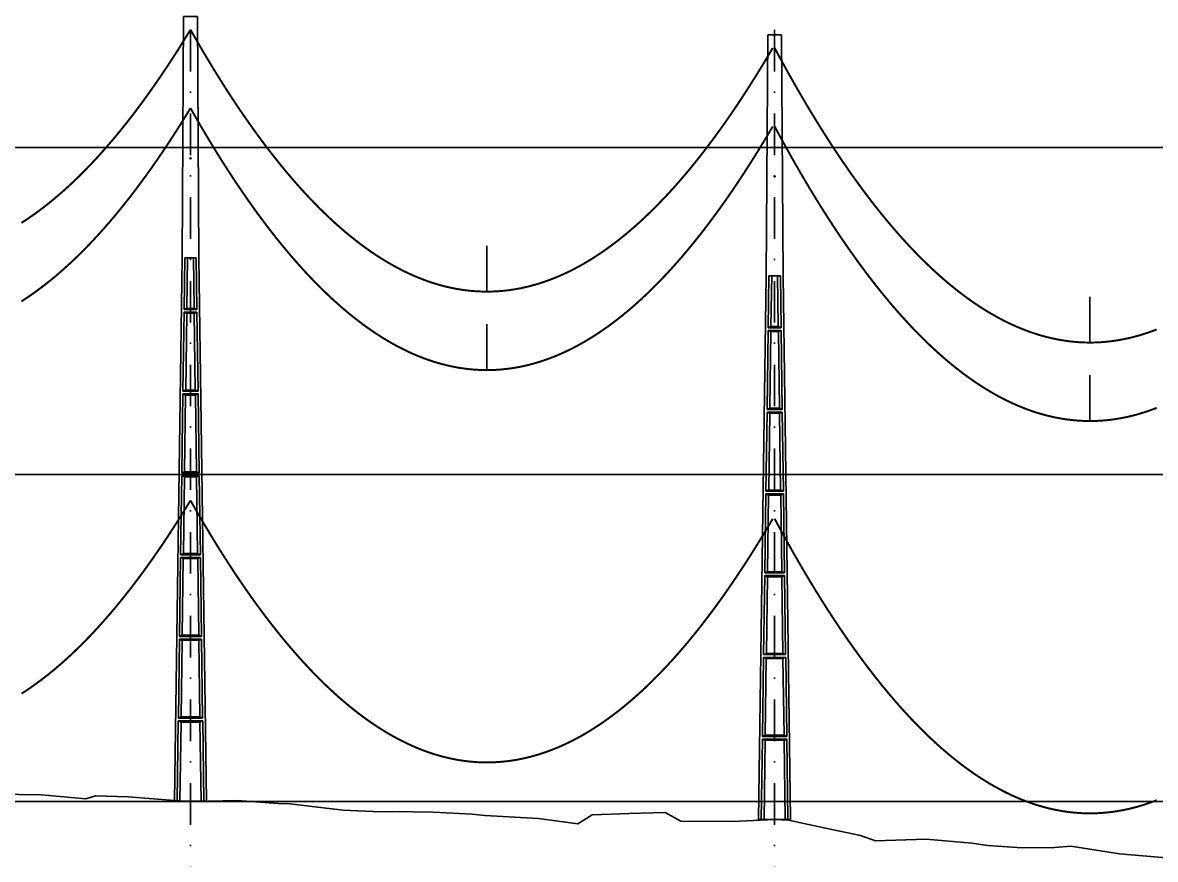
# Model space of a CAD drawing. Header units: metres. Extents: x -121 to 9872, y 3505 to 10721.
# Drawn here: x 2777.1 to 2950.3, y 9541.2 to 9669.1 of the extents above; entities that cross this region are included whole.
import ezdxf

# ---------------------------------------------------------------- set-up
doc = ezdxf.new("R2010")
doc.units = ezdxf.units.M
doc.header["$PDMODE"] = 2
doc.linetypes.add('DASHDOT', pattern=[25.4, 12.7, -6.35, 0, -6.35])
for name, color, linetype in [('CON-EOL- CA MAGNOLIA', 210, 'Continuous'), ('CON-EOL- PROJEÇÃO', 22, 'Continuous'), ('cotas', 7, 'Continuous'), ('Grade', 9, 'Continuous'), ('Ind.Rot', 8, 'DASHDOT'), ('Modelo_CotaTerreno_Perfil', 7, 'Continuous'), ('POSTE DT', 7, 'Continuous')]:
    doc.layers.add(name, color=color, linetype=linetype)
doc.styles.get("Standard").update_dxf_attribs({"font": 'arial.ttf'})
doc.dimstyles.new('ISO-25', dxfattribs={"dimtxt": 2.5, "dimasz": 2.5, "dimexe": 1.25, "dimexo": 0.625, "dimtad": 1, "dimzin": 1, "dimtxsty": 'Standard', "dimcen": 2.5, "dimaunit": 1, "dimadec": 3, "dimazin": 3, "dimtfac": 1, "dimtmove": 0, "dimatfit": 3, "dimfxlon": 1, "dimarcsym": 0})

# ---------------------------------------------------------------- blocks, each defined once
blk = doc.blocks.new('*U1')
at = {"layer": 'POSTE DT', "extrusion": (0, 1, 0)}
for p, q in [((-3.31, 378.23), (-4.05, 262)), ((-3.31, 378.23), (3.31, 378.23)), ((3.31, 378.23), (4.06, 262)), ((-4.05, 262), (-7.72, 0)), ((-4.05, 262), (-4.05, 262)), ((-2.73, 262), (-3.08, 237.05)), ((-2.73, 262), (2.75, 262)), ((-1.42, 262), (-1.77, 237.57)), ((1.43, 262), (1.77, 237.57)), ((2.75, 262), (3.1, 237.05)), ((4.06, 262), (7.72, 0)), ((-3.1, 235.74), (-3.63, 197.65)), ((3.11, 235.73), (-3.1, 235.74)), ((3.1, 237.05), (-3.08, 237.05)), ((-1.8, 235.21), (-2.32, 198.19)), ((1.8, 235.21), (2.32, 198.19)), ((3.11, 235.73), (3.65, 197.65)), ((-3.65, 196.34), (-4.19, 158.25)), ((-2.35, 195.8), (-2.87, 158.8)), ((2.35, 195.8), (2.87, 158.8)), ((3.66, 196.34), (4.2, 158.25)), ((-4.21, 156.94), (-4.74, 118.85)), ((-2.9, 156.39), (-3.42, 119.41)), ((2.91, 156.39), (3.42, 119.41)), ((4.21, 156.94), (4.75, 118.85)), ((-4.76, 117.54), (-5.29, 79.45)), ((4.77, 117.54), (-4.76, 117.54)), ((4.75, 118.85), (-4.74, 118.85)), ((-3.46, 116.98), (-3.97, 80.02)), ((3.46, 116.98), (3.98, 80.02)), ((4.77, 117.54), (5.3, 79.45)), ((-5.31, 78.14), (-5.85, 40.06)), ((5.32, 78.14), (-5.31, 78.14)), ((5.3, 79.45), (-5.29, 79.45)), ((-4.01, 77.57), (-4.53, 40.63)), ((4.01, 77.57), (4.53, 40.63)), ((5.32, 78.14), (5.85, 40.06)), ((-5.86, 38.74), (-6.41, 0)), ((5.87, 38.74), (-5.86, 38.74)), ((5.85, 40.06), (-5.85, 40.06)), ((5.87, 38.74), (6.41, 0)), ((-4.56, 38.17), (-5.1, 0)), ((4.56, 38.17), (5.1, 0)), ((-6.41, 0), (-7.72, 0)), ((-5.1, 0), (-6.41, 0)), ((5.1, 0), (-5.1, 0)), ((6.41, 0), (5.1, 0)), ((7.72, 0), (6.41, 0))]:
    blk.add_line(p, q, dxfattribs=at)
at = {"layer": 'POSTE DT', "ltscale": 3}
for points in [[(-3.63, 197.65), (3.65, 197.65)], [(-3.65, 196.34), (3.66, 196.34)], [(-4.21, 156.94), (4.21, 156.94)], [(4.2, 158.25), (-4.19, 158.25)]]:
    blk.add_lwpolyline(points, dxfattribs=at)
at = {"layer": 'POSTE DT'}
for points, knots in [([(0.25, 309.94), (0.25, 309.93), (0.25, 309.93), (0.25, 309.92), (0.25, 309.91), (0.25, 309.9), (0.25, 309.89), (0.24, 309.85), (0.22, 309.82), (0.19, 309.77), (0.16, 309.74), (0.11, 309.71), (0.08, 309.7), (0.01, 309.68), (-0.02, 309.68), (-0.08, 309.7), (-0.11, 309.71), (-0.16, 309.74), (-0.18, 309.76), (-0.21, 309.8), (-0.22, 309.82), (-0.24, 309.85), (-0.24, 309.87), (-0.25, 309.89), (-0.25, 309.9), (-0.25, 309.92), (-0.25, 309.92), (-0.25, 309.93), (-0.25, 309.94), (-0.25, 309.95), (-0.25, 309.95), (-0.25, 309.96), (-0.25, 309.97), (-0.24, 310), (-0.23, 310.02), (-0.21, 310.07), (-0.2, 310.09), (-0.15, 310.14), (-0.13, 310.15), (-0.07, 310.18), (-0.03, 310.19), (0.03, 310.19), (0.06, 310.18), (0.12, 310.16), (0.14, 310.14), (0.18, 310.11), (0.2, 310.09), (0.21, 310.06), (0.22, 310.05), (0.23, 310.04), (0.24, 310.01), (0.24, 309.99), (0.25, 309.97), (0.25, 309.96), (0.25, 309.95), (0.25, 309.94), (0.25, 309.94), (0.25, 309.94), (0.25, 309.94)], [-54.728303, -54.728303, -54.728303, -54.728303, -54.309038, -54.309038, -53.647169, -53.647169, -52.532885, -52.532885, -48.86224, -48.86224, -45.282765, -45.282765, -41.52867, -41.52867, -37.867486, -37.867486, -34.454589, -34.454589, -31.301423, -31.301423, -28.48103, -28.48103, -26.961755, -26.961755, -25.7544, -25.7544, -25.136228, -25.136228, -24.64409, -24.64409, -24.094201, -24.094201, -23.191199, -23.191199, -20.494482, -20.494482, -17.342863, -17.342863, -13.645538, -13.645538, -9.835989, -9.835989, -6.296781, -6.296781, -3.005029, -3.005029, 0, 0, 0, 1.527594, 1.527594, 3.697216, 3.697216, 4.489727, 4.489727, 5.01438, 5.01438, 5.095313, 5.095313, 5.095313, 5.095313]), ([(-3.1, 235.74), (-2.88, 235.65), (-2.67, 235.56), (-2.23, 235.39), (-2.02, 235.3), (-1.8, 235.21)], [0.055576, 0.055576, 0.055576, 0.055576, 56.767409, 56.767409, 113.50757, 113.50757, 113.50757, 113.50757]), ([(-1.77, 237.57), (-1.99, 237.49), (-2.21, 237.4), (-2.64, 237.22), (-2.86, 237.14), (-3.08, 237.05)], [0, 0, 0, 0, 56.660495, 56.660495, 113.412826, 113.412826, 113.412826, 113.412826]), ([(-1.8, 235.21), (-1.2, 235.21), (-0.6, 235.21), (0.6, 235.21), (1.2, 235.21), (1.8, 235.21)], [0, 0, 0, 0, 68.567797, 68.567797, 137.136247, 137.136247, 137.136247, 137.136247]), ([(1.77, 237.57), (1.18, 237.57), (0.59, 237.57), (-0.59, 237.57), (-1.18, 237.57), (-1.77, 237.57)], [0, 0, 0, 0, 67.306894, 67.306894, 134.614447, 134.614447, 134.614447, 134.614447]), ([(3.1, 237.05), (2.87, 237.14), (2.65, 237.23), (2.21, 237.4), (1.99, 237.49), (1.77, 237.57)], [0, 0, 0, 0, 56.738948, 56.738948, 113.38731, 113.38731, 113.38731, 113.38731]), ([(1.8, 235.21), (2.02, 235.3), (2.24, 235.38), (2.68, 235.56), (2.89, 235.65), (3.11, 235.73)], [0, 0, 0, 0, 56.845349, 56.845349, 113.599799, 113.599799, 113.599799, 113.599799]), ([(-2.32, 198.19), (-2.54, 198.1), (-2.76, 198.01), (-3.2, 197.83), (-3.41, 197.74), (-3.63, 197.65)], [0, 0, 0, 0, 63.412073, 63.412073, 126.777421, 126.777421, 126.777421, 126.777421]), ([(2.32, 198.19), (1.55, 198.19), (0.77, 198.19), (-0.77, 198.19), (-1.55, 198.19), (-2.32, 198.19)], [0, 0, 0, 0, 88.31008, 88.31008, 176.620652, 176.620652, 176.620652, 176.620652]), ([(3.65, 197.65), (3.43, 197.74), (3.2, 197.83), (2.76, 198.01), (2.54, 198.1), (2.32, 198.19)], [0, 0, 0, 0, 63.488119, 63.488119, 126.880939, 126.880939, 126.880939, 126.880939]), ([(-3.65, 196.34), (-3.43, 196.25), (-3.22, 196.16), (-2.78, 195.98), (-2.57, 195.89), (-2.35, 195.8)], [0.054307, 0.054307, 0.054307, 0.054307, 63.527131, 63.527131, 127.063246, 127.063246, 127.063246, 127.063246]), ([(-2.35, 195.8), (-1.57, 195.8), (-0.78, 195.8), (0.79, 195.8), (1.57, 195.8), (2.35, 195.8)], [0, 0, 0, 0, 89.585713, 89.585713, 179.17191, 179.17191, 179.17191, 179.17191]), ([(2.35, 195.8), (2.57, 195.89), (2.79, 195.98), (3.23, 196.16), (3.45, 196.25), (3.66, 196.34)], [0, 0, 0, 0, 63.60246, 63.60246, 127.109696, 127.109696, 127.109696, 127.109696]), ([(-2.87, 158.8), (-3.09, 158.71), (-3.31, 158.62), (-3.75, 158.43), (-3.97, 158.34), (-4.19, 158.25)], [0, 0, 0, 0, 70.301707, 70.301707, 140.590947, 140.590947, 140.590947, 140.590947]), ([(2.87, 158.8), (1.92, 158.8), (0.96, 158.8), (-0.96, 158.8), (-1.91, 158.8), (-2.87, 158.8)], [0, 0, 0, 0, 109.314454, 109.314454, 218.629264, 218.629264, 218.629264, 218.629264]), ([(4.2, 158.25), (3.98, 158.34), (3.76, 158.44), (3.31, 158.62), (3.09, 158.71), (2.87, 158.8)], [0, 0, 0, 0, 70.379198, 70.379198, 140.659718, 140.659718, 140.659718, 140.659718]), ([(-4.21, 156.94), (-3.99, 156.85), (-3.77, 156.75), (-3.34, 156.57), (-3.12, 156.48), (-2.9, 156.39)], [0.053423, 0.053423, 0.053423, 0.053423, 70.429742, 70.429742, 140.90167, 140.90167, 140.90167, 140.90167]), ([(-2.9, 156.39), (-1.94, 156.39), (-0.97, 156.39), (0.97, 156.39), (1.94, 156.39), (2.91, 156.39)], [0, 0, 0, 0, 110.60219, 110.60219, 221.20473, 221.20473, 221.20473, 221.20473]), ([(2.91, 156.39), (3.12, 156.48), (3.34, 156.57), (3.78, 156.75), (4, 156.85), (4.21, 156.94)], [0, 0, 0, 0, 70.506649, 70.506649, 140.914701, 140.914701, 140.914701, 140.914701]), ([(-4.76, 117.54), (-4.54, 117.45), (-4.32, 117.35), (-3.89, 117.17), (-3.67, 117.07), (-3.46, 116.98)], [0.052784, 0.052784, 0.052784, 0.052784, 77.438432, 77.438432, 154.950301, 154.950301, 154.950301, 154.950301]), ([(-3.42, 119.41), (-3.64, 119.32), (-3.86, 119.23), (-4.3, 119.04), (-4.52, 118.95), (-4.74, 118.85)], [0, 0, 0, 0, 77.299547, 77.299547, 154.618634, 154.618634, 154.618634, 154.618634]), ([(-3.46, 116.98), (-2.3, 116.98), (-1.15, 116.98), (1.15, 116.98), (2.31, 116.98), (3.46, 116.98)], [0, 0, 0, 0, 131.617604, 131.617604, 263.235447, 263.235447, 263.235447, 263.235447]), ([(3.42, 119.41), (2.28, 119.41), (1.14, 119.41), (-1.14, 119.41), (-2.28, 119.41), (-3.42, 119.41)], [0, 0, 0, 0, 130.319901, 130.319901, 260.640046, 260.640046, 260.640046, 260.640046]), ([(4.75, 118.85), (4.53, 118.95), (4.31, 119.04), (3.87, 119.23), (3.64, 119.32), (3.42, 119.41)], [0, 0, 0, 0, 77.381597, 77.381597, 154.66183, 154.66183, 154.66183, 154.66183]), ([(3.46, 116.98), (3.68, 117.07), (3.89, 117.17), (4.33, 117.35), (4.55, 117.45), (4.77, 117.54)], [0, 0, 0, 0, 77.520013, 77.520013, 154.938747, 154.938747, 154.938747, 154.938747]), ([(-5.31, 78.14), (-5.09, 78.05), (-4.88, 77.95), (-4.44, 77.76), (-4.23, 77.67), (-4.01, 77.57)], [0.052308, 0.052308, 0.052308, 0.052308, 84.527725, 84.527725, 169.158824, 169.158824, 169.158824, 169.158824]), ([(-3.97, 80.02), (-4.19, 79.93), (-4.41, 79.83), (-4.85, 79.64), (-5.07, 79.55), (-5.29, 79.45)], [0, 0, 0, 0, 84.379671, 84.379671, 168.809376, 168.809376, 168.809376, 168.809376]), ([(-4.01, 77.57), (-2.67, 77.57), (-1.34, 77.57), (1.34, 77.57), (2.67, 77.57), (4.01, 77.57)], [0, 0, 0, 0, 152.632212, 152.632212, 305.264569, 305.264569, 305.264569, 305.264569]), ([(3.98, 80.02), (2.65, 80.02), (1.33, 80.02), (-1.32, 80.02), (-2.65, 80.02), (-3.97, 80.02)], [0, 0, 0, 0, 151.326157, 151.326157, 302.652465, 302.652465, 302.652465, 302.652465]), ([(5.3, 79.45), (5.08, 79.55), (4.86, 79.64), (4.42, 79.83), (4.2, 79.93), (3.98, 80.02)], [0, 0, 0, 0, 84.46863, 84.46863, 168.833721, 168.833721, 168.833721, 168.833721]), ([(4.01, 77.57), (4.23, 77.67), (4.45, 77.76), (4.88, 77.95), (5.1, 78.05), (5.32, 78.14)], [0, 0, 0, 0, 84.616316, 84.616316, 169.129178, 169.129178, 169.129178, 169.129178]), ([(-5.86, 38.74), (-5.65, 38.65), (-5.43, 38.55), (-5, 38.36), (-4.78, 38.26), (-4.56, 38.17)], [0.026524, 0.026524, 0.026524, 0.026524, 91.679563, 91.679563, 183.466041, 183.466041, 183.466041, 183.466041]), ([(-4.53, 40.63), (-4.75, 40.53), (-4.97, 40.44), (-5.41, 40.25), (-5.63, 40.15), (-5.85, 40.06)], [0, 0, 0, 0, 91.523648, 91.523648, 183.126775, 183.126775, 183.126775, 183.126775]), ([(4.53, 40.63), (3.02, 40.63), (1.51, 40.63), (-1.51, 40.63), (-3.02, 40.63), (-4.53, 40.63)], [0, 0, 0, 0, 172.33304, 172.33304, 344.666151, 344.666151, 344.666151, 344.666151]), ([(5.85, 40.06), (5.63, 40.15), (5.41, 40.25), (4.97, 40.44), (4.75, 40.53), (4.53, 40.63)], [0, 0, 0, 0, 91.621326, 91.621326, 183.137324, 183.137324, 183.137324, 183.137324]), ([(4.56, 38.17), (4.78, 38.26), (5, 38.36), (5.43, 38.55), (5.65, 38.65), (5.87, 38.74)], [0, 0, 0, 0, 91.776928, 91.776928, 183.448614, 183.448614, 183.448614, 183.448614]), ([(-4.56, 38.17), (-3.04, 38.17), (-1.52, 38.17), (1.52, 38.17), (3.04, 38.17), (4.56, 38.17)], [0, 0, 0, 0, 173.646192, 173.646192, 347.292451, 347.292451, 347.292451, 347.292451])]:
    blk.add_open_spline(points, degree=3, knots=knots, dxfattribs=at)
blk = doc.blocks.new('*D79')
at = {"layer": 'cotas', "color": 0, "lineweight": -2, "transparency": 16777216}
for p, q in [((2802.77, 9712.42), (2802.77, 9716.17)), ((2892.06, 9712.42), (2892.06, 9716.17)), ((2805.27, 9714.92), (2889.56, 9714.92))]:
    blk.add_line(p, q, dxfattribs=at)
at = {"layer": 'cotas', "color": 0, "transparency": 16777216}
for points in [[(2805.27, 9715.33), (2805.27, 9714.5), (2802.77, 9714.92)], [(2889.56, 9715.33), (2889.56, 9714.5), (2892.06, 9714.92)]]:
    blk.add_solid(points, dxfattribs=at)
at = {"layer": 'Defpoints', "color": 0, "transparency": 16777216}
for p in [(2892.06, 9714.92), (2802.77, 9670.04), (2892.06, 9667.26)]:
    blk.add_point(p, dxfattribs=at)
at = {"layer": 'cotas', "color": 0, "transparency": 16777216, "insert": (2847.42, 9716.82), "char_height": 2.5, "attachment_point": 5}
blk.add_mtext('89.00', dxfattribs=at)
blk = doc.blocks.new('*D80')
at = {"layer": 'cotas', "color": 0, "lineweight": -2, "transparency": 16777216}
for p, q in [((2892.06, 9712.42), (2892.06, 9716.17)), ((2983.06, 9712.42), (2983.06, 9716.17)), ((2894.56, 9714.92), (2980.56, 9714.92))]:
    blk.add_line(p, q, dxfattribs=at)
at = {"layer": 'cotas', "color": 0, "transparency": 16777216}
for points in [[(2894.56, 9715.33), (2894.56, 9714.5), (2892.06, 9714.92)], [(2980.56, 9715.33), (2980.56, 9714.5), (2983.06, 9714.92)]]:
    blk.add_solid(points, dxfattribs=at)
at = {"layer": 'Defpoints', "color": 0, "transparency": 16777216}
for p in [(2983.06, 9714.92), (2892.06, 9667.26), (2983.06, 9657.68)]:
    blk.add_point(p, dxfattribs=at)
at = {"layer": 'cotas', "color": 0, "transparency": 16777216, "insert": (2937.56, 9717.04), "char_height": 2.5, "attachment_point": 5}
blk.add_mtext('91,00', dxfattribs=at)

msp = doc.modelspace()

# ---------------------------------------------------------------- linework, layer by layer
at = {"layer": 'CON-EOL- CA MAGNOLIA'}
for p, q in [((2848.074, 9627.981), (2848.074, 9634.981)), ((2940.266, 9620.19), (2940.266, 9627.19)), ((2848.074, 9615.981), (2848.074, 9622.981)), ((2848.074, 9615.981), (2848.074, 9622.981)), ((2940.266, 9608.19), (2940.266, 9615.19)), ((2940.266, 9608.19), (2940.266, 9615.19))]:
    msp.add_line(p, q, dxfattribs=at)
at = {"layer": 'CON-EOL- CA MAGNOLIA', "const_width": 0.3}
for points in [[(2776.939, 9638.495), (2777.377, 9638.778), (2777.815, 9639.069), (2778.253, 9639.367), (2778.69, 9639.673), (2779.128, 9639.986), (2779.566, 9640.307), (2780.004, 9640.635), (2780.442, 9640.97), (2780.879, 9641.313), (2781.317, 9641.664), (2781.755, 9642.022), (2782.193, 9642.388), (2782.631, 9642.761), (2783.069, 9643.141), (2783.506, 9643.529), (2783.944, 9643.925), (2784.382, 9644.328), (2784.82, 9644.738), (2785.258, 9645.156), (2785.695, 9645.582), (2786.133, 9646.015), (2786.571, 9646.455), (2787.009, 9646.903), (2787.447, 9647.359), (2787.884, 9647.822), (2788.322, 9648.292), (2788.76, 9648.77), (2789.198, 9649.256), (2789.636, 9649.749), (2790.073, 9650.25), (2790.511, 9650.758), (2790.949, 9651.273), (2791.387, 9651.796), (2791.825, 9652.327), (2792.263, 9652.865), (2792.7, 9653.411), (2793.138, 9653.964), (2793.576, 9654.524), (2794.014, 9655.093), (2794.452, 9655.668), (2794.889, 9656.252), (2795.327, 9656.843), (2795.765, 9657.441), (2796.203, 9658.047), (2796.641, 9658.66), (2797.078, 9659.281), (2797.516, 9659.91), (2797.954, 9660.546), (2798.392, 9661.189), (2798.83, 9661.84), (2799.268, 9662.499), (2799.705, 9663.165), (2800.143, 9663.839), (2800.581, 9664.52), (2801.019, 9665.209), (2801.457, 9665.905), (2801.894, 9666.609), (2802.332, 9667.321), (2802.77, 9668.04)], [(2802.77, 9668.04), (2803.213, 9667.259), (2803.656, 9666.485), (2804.098, 9665.72), (2804.541, 9664.962), (2804.984, 9664.211), (2805.427, 9663.469), (2805.87, 9662.734), (2806.312, 9662.007), (2806.755, 9661.288), (2807.198, 9660.576), (2807.641, 9659.873), (2808.083, 9659.176), (2808.526, 9658.488), (2808.969, 9657.808), (2809.412, 9657.135), (2809.855, 9656.469), (2810.297, 9655.812), (2810.74, 9655.162), (2811.183, 9654.52), (2811.626, 9653.886), (2812.069, 9653.259), (2812.511, 9652.64), (2812.954, 9652.029), (2813.397, 9651.426), (2813.84, 9650.83), (2814.282, 9650.242), (2814.725, 9649.661), (2815.168, 9649.089), (2815.611, 9648.524), (2816.054, 9647.966), (2816.496, 9647.417), (2816.939, 9646.875), (2817.382, 9646.341), (2817.825, 9645.814), (2818.268, 9645.295), (2818.71, 9644.784), (2819.153, 9644.281), (2819.596, 9643.785), (2820.039, 9643.297), (2820.481, 9642.816), (2820.924, 9642.344), (2821.367, 9641.878), (2821.81, 9641.421), (2822.253, 9640.971), (2822.695, 9640.529), (2823.138, 9640.095), (2823.581, 9639.668), (2824.024, 9639.249), (2824.467, 9638.838), (2824.909, 9638.434), (2825.352, 9638.038), (2825.795, 9637.649), (2826.238, 9637.269), (2826.68, 9636.896), (2827.123, 9636.53), (2827.566, 9636.172), (2828.009, 9635.822), (2828.452, 9635.48), (2828.894, 9635.145), (2829.337, 9634.818), (2829.78, 9634.498), (2830.223, 9634.187), (2830.666, 9633.882), (2831.108, 9633.586), (2831.551, 9633.297), (2831.994, 9633.016), (2832.437, 9632.742), (2832.879, 9632.476), (2833.322, 9632.218), (2833.765, 9631.968), (2834.208, 9631.725), (2834.651, 9631.489), (2835.093, 9631.261), (2835.536, 9631.041), (2835.979, 9630.829), (2836.422, 9630.624), (2836.865, 9630.427), (2837.307, 9630.238), (2837.75, 9630.056), (2838.193, 9629.881), (2838.636, 9629.715), (2839.078, 9629.556), (2839.521, 9629.405), (2839.964, 9629.261), (2840.407, 9629.125), (2840.85, 9628.997), (2841.292, 9628.876), (2841.735, 9628.763), (2842.178, 9628.657), (2842.621, 9628.559), (2843.064, 9628.469), (2843.506, 9628.387), (2843.949, 9628.312), (2844.392, 9628.245), (2844.835, 9628.185), (2845.277, 9628.133), (2845.72, 9628.088), (2846.163, 9628.052), (2846.606, 9628.022), (2847.049, 9628.001), (2847.491, 9627.987), (2847.934, 9627.981), (2848.377, 9627.982), (2848.82, 9627.991), (2849.263, 9628.008), (2849.705, 9628.032), (2850.148, 9628.064), (2850.591, 9628.104), (2851.034, 9628.151), (2851.476, 9628.206), (2851.919, 9628.268), (2852.362, 9628.338), (2852.805, 9628.416), (2853.248, 9628.502), (2853.69, 9628.595), (2854.133, 9628.695), (2854.576, 9628.804), (2855.019, 9628.92), (2855.462, 9629.043), (2855.904, 9629.174), (2856.347, 9629.313), (2856.79, 9629.46), (2857.233, 9629.614), (2857.675, 9629.775), (2858.118, 9629.945), (2858.561, 9630.122), (2859.004, 9630.307), (2859.447, 9630.499), (2859.889, 9630.699), (2860.332, 9630.906), (2860.775, 9631.122), (2861.218, 9631.344), (2861.661, 9631.575), (2862.103, 9631.813), (2862.546, 9632.059), (2862.989, 9632.312), (2863.432, 9632.574), (2863.874, 9632.842), (2864.317, 9633.119), (2864.76, 9633.403), (2865.203, 9633.694), (2865.646, 9633.994), (2866.088, 9634.301), (2866.531, 9634.615), (2866.974, 9634.938), (2867.417, 9635.268), (2867.86, 9635.605), (2868.302, 9635.95), (2868.745, 9636.303), (2869.188, 9636.664), (2869.631, 9637.032), (2870.073, 9637.408), (2870.516, 9637.792), (2870.959, 9638.183), (2871.402, 9638.582), (2871.845, 9638.988), (2872.287, 9639.403), (2872.73, 9639.824), (2873.173, 9640.254), (2873.616, 9640.691), (2874.059, 9641.136), (2874.501, 9641.589), (2874.944, 9642.049), (2875.387, 9642.517), (2875.83, 9642.992), (2876.272, 9643.476), (2876.715, 9643.967), (2877.158, 9644.465), (2877.601, 9644.971), (2878.044, 9645.486), (2878.486, 9646.007), (2878.929, 9646.537), (2879.372, 9647.074), (2879.815, 9647.618), (2880.258, 9648.171), (2880.7, 9648.731), (2881.143, 9649.299), (2881.586, 9649.874), (2882.029, 9650.458), (2882.471, 9651.049), (2882.914, 9651.647), (2883.357, 9652.253), (2883.8, 9652.868), (2884.243, 9653.489), (2884.685, 9654.119), (2885.128, 9654.756), (2885.571, 9655.401), (2886.014, 9656.053), (2886.457, 9656.714), (2886.899, 9657.382), (2887.342, 9658.057), (2887.785, 9658.741), (2888.228, 9659.432), (2888.67, 9660.131), (2889.113, 9660.838), (2889.556, 9661.552), (2889.999, 9662.274), (2890.442, 9663.004), (2890.884, 9663.742), (2891.327, 9664.487), (2891.77, 9665.24)], [(2892.06, 9665.25), (2892.513, 9664.405), (2892.965, 9663.568), (2893.418, 9662.74), (2893.871, 9661.919), (2894.324, 9661.107), (2894.776, 9660.302), (2895.229, 9659.505), (2895.682, 9658.717), (2896.135, 9657.937), (2896.587, 9657.164), (2897.04, 9656.4), (2897.493, 9655.644), (2897.946, 9654.896), (2898.398, 9654.155), (2898.851, 9653.423), (2899.304, 9652.699), (2899.757, 9651.983), (2900.209, 9651.275), (2900.662, 9650.575), (2901.115, 9649.883), (2901.567, 9649.199), (2902.02, 9648.523), (2902.473, 9647.855), (2902.926, 9647.195), (2903.378, 9646.543), (2903.831, 9645.899), (2904.284, 9645.263), (2904.737, 9644.635), (2905.189, 9644.015), (2905.642, 9643.403), (2906.095, 9642.799), (2906.548, 9642.203), (2907, 9641.615), (2907.453, 9641.035), (2907.906, 9640.463), (2908.359, 9639.899), (2908.811, 9639.343), (2909.264, 9638.795), (2909.717, 9638.255), (2910.169, 9637.723), (2910.622, 9637.199), (2911.075, 9636.683), (2911.528, 9636.174), (2911.98, 9635.674), (2912.433, 9635.182), (2912.886, 9634.698), (2913.339, 9634.221), (2913.791, 9633.753), (2914.244, 9633.293), (2914.697, 9632.841), (2915.15, 9632.396), (2915.602, 9631.96), (2916.055, 9631.531), (2916.508, 9631.111), (2916.96, 9630.698), (2917.413, 9630.294), (2917.866, 9629.897), (2918.319, 9629.508), (2918.771, 9629.128), (2919.224, 9628.755), (2919.677, 9628.39), (2920.13, 9628.033), (2920.582, 9627.684), (2921.035, 9627.343), (2921.488, 9627.01), (2921.941, 9626.685), (2922.393, 9626.368), (2922.846, 9626.059), (2923.299, 9625.758), (2923.752, 9625.464), (2924.204, 9625.179), (2924.657, 9624.902), (2925.11, 9624.632), (2925.562, 9624.371), (2926.015, 9624.117), (2926.468, 9623.872), (2926.921, 9623.634), (2927.373, 9623.404), (2927.826, 9623.182), (2928.279, 9622.968), (2928.732, 9622.762), (2929.184, 9622.564), (2929.637, 9622.374), (2930.09, 9622.192), (2930.543, 9622.018), (2930.995, 9621.852), (2931.448, 9621.693), (2931.901, 9621.543), (2932.354, 9621.4), (2932.806, 9621.266), (2933.259, 9621.139), (2933.712, 9621.02), (2934.164, 9620.91), (2934.617, 9620.807), (2935.07, 9620.712), (2935.523, 9620.625), (2935.975, 9620.546), (2936.428, 9620.475), (2936.881, 9620.411), (2937.334, 9620.356), (2937.786, 9620.309), (2938.239, 9620.269), (2938.692, 9620.238), (2939.145, 9620.214), (2939.597, 9620.199), (2940.05, 9620.191), (2940.503, 9620.191), (2940.956, 9620.199), (2941.408, 9620.215), (2941.861, 9620.239), (2942.314, 9620.271), (2942.766, 9620.311), (2943.219, 9620.359), (2943.672, 9620.414), (2944.125, 9620.478), (2944.577, 9620.549), (2945.03, 9620.629), (2945.483, 9620.716), (2945.936, 9620.812), (2946.388, 9620.915), (2946.841, 9621.026), (2947.294, 9621.145), (2947.747, 9621.272), (2948.199, 9621.407), (2948.652, 9621.55), (2949.105, 9621.701), (2949.558, 9621.86), (2950.01, 9622.026), (2950.463, 9622.201)], [(2776.939, 9626.495), (2777.377, 9626.778), (2777.815, 9627.069), (2778.253, 9627.367), (2778.69, 9627.673), (2779.128, 9627.986), (2779.566, 9628.307), (2780.004, 9628.635), (2780.442, 9628.97), (2780.879, 9629.313), (2781.317, 9629.664), (2781.755, 9630.022), (2782.193, 9630.388), (2782.631, 9630.761), (2783.069, 9631.141), (2783.506, 9631.529), (2783.944, 9631.925), (2784.382, 9632.328), (2784.82, 9632.738), (2785.258, 9633.156), (2785.695, 9633.582), (2786.133, 9634.015), (2786.571, 9634.455), (2787.009, 9634.903), (2787.447, 9635.359), (2787.884, 9635.822), (2788.322, 9636.292), (2788.76, 9636.77), (2789.198, 9637.256), (2789.636, 9637.749), (2790.073, 9638.25), (2790.511, 9638.758), (2790.949, 9639.273), (2791.387, 9639.796), (2791.825, 9640.327), (2792.263, 9640.865), (2792.7, 9641.411), (2793.138, 9641.964), (2793.576, 9642.525), (2794.014, 9643.093), (2794.452, 9643.668), (2794.889, 9644.252), (2795.327, 9644.843), (2795.765, 9645.441), (2796.203, 9646.047), (2796.641, 9646.66), (2797.078, 9647.281), (2797.516, 9647.91), (2797.954, 9648.546), (2798.392, 9649.189), (2798.83, 9649.84), (2799.268, 9650.499), (2799.705, 9651.165), (2800.143, 9651.839), (2800.581, 9652.52), (2801.019, 9653.209), (2801.457, 9653.905), (2801.894, 9654.609), (2802.332, 9655.321), (2802.77, 9656.04)], [(2776.939, 9626.495), (2777.377, 9626.778), (2777.815, 9627.069), (2778.253, 9627.367), (2778.69, 9627.673), (2779.128, 9627.986), (2779.566, 9628.307), (2780.004, 9628.635), (2780.442, 9628.97), (2780.879, 9629.313), (2781.317, 9629.664), (2781.755, 9630.022), (2782.193, 9630.388), (2782.631, 9630.761), (2783.069, 9631.141), (2783.506, 9631.529), (2783.944, 9631.925), (2784.382, 9632.328), (2784.82, 9632.738), (2785.258, 9633.156), (2785.695, 9633.582), (2786.133, 9634.015), (2786.571, 9634.455), (2787.009, 9634.903), (2787.447, 9635.359), (2787.884, 9635.822), (2788.322, 9636.292), (2788.76, 9636.77), (2789.198, 9637.256), (2789.636, 9637.749), (2790.073, 9638.249), (2790.511, 9638.758), (2790.949, 9639.273), (2791.387, 9639.796), (2791.825, 9640.327), (2792.263, 9640.865), (2792.7, 9641.411), (2793.138, 9641.964), (2793.576, 9642.524), (2794.014, 9643.093), (2794.452, 9643.668), (2794.889, 9644.252), (2795.327, 9644.843), (2795.765, 9645.441), (2796.203, 9646.047), (2796.641, 9646.66), (2797.078, 9647.281), (2797.516, 9647.91), (2797.954, 9648.546), (2798.392, 9649.189), (2798.83, 9649.84), (2799.268, 9650.499), (2799.705, 9651.165), (2800.143, 9651.839), (2800.581, 9652.52), (2801.019, 9653.209), (2801.457, 9653.905), (2801.894, 9654.609), (2802.332, 9655.321), (2802.77, 9656.04)], [(2802.77, 9656.04), (2803.213, 9655.259), (2803.656, 9654.485), (2804.098, 9653.72), (2804.541, 9652.962), (2804.984, 9652.211), (2805.427, 9651.469), (2805.87, 9650.734), (2806.312, 9650.007), (2806.755, 9649.288), (2807.198, 9648.576), (2807.641, 9647.873), (2808.083, 9647.177), (2808.526, 9646.488), (2808.969, 9645.808), (2809.412, 9645.135), (2809.855, 9644.469), (2810.297, 9643.812), (2810.74, 9643.162), (2811.183, 9642.52), (2811.626, 9641.886), (2812.069, 9641.259), (2812.511, 9640.64), (2812.954, 9640.029), (2813.397, 9639.426), (2813.84, 9638.83), (2814.282, 9638.242), (2814.725, 9637.661), (2815.168, 9637.089), (2815.611, 9636.524), (2816.054, 9635.966), (2816.496, 9635.417), (2816.939, 9634.875), (2817.382, 9634.341), (2817.825, 9633.814), (2818.268, 9633.295), (2818.71, 9632.784), (2819.153, 9632.281), (2819.596, 9631.785), (2820.039, 9631.297), (2820.481, 9630.816), (2820.924, 9630.343), (2821.367, 9629.878), (2821.81, 9629.421), (2822.253, 9628.971), (2822.695, 9628.529), (2823.138, 9628.095), (2823.581, 9627.668), (2824.024, 9627.249), (2824.467, 9626.838), (2824.909, 9626.434), (2825.352, 9626.038), (2825.795, 9625.649), (2826.238, 9625.269), (2826.68, 9624.896), (2827.123, 9624.53), (2827.566, 9624.172), (2828.009, 9623.822), (2828.452, 9623.48), (2828.894, 9623.145), (2829.337, 9622.818), (2829.78, 9622.498), (2830.223, 9622.187), (2830.666, 9621.882), (2831.108, 9621.586), (2831.551, 9621.297), (2831.994, 9621.016), (2832.437, 9620.742), (2832.879, 9620.476), (2833.322, 9620.218), (2833.765, 9619.967), (2834.208, 9619.724), (2834.651, 9619.489), (2835.093, 9619.261), (2835.536, 9619.041), (2835.979, 9618.829), (2836.422, 9618.624), (2836.865, 9618.427), (2837.307, 9618.238), (2837.75, 9618.056), (2838.193, 9617.882), (2838.636, 9617.715), (2839.078, 9617.556), (2839.521, 9617.405), (2839.964, 9617.261), (2840.407, 9617.125), (2840.85, 9616.997), (2841.292, 9616.876), (2841.735, 9616.763), (2842.178, 9616.657), (2842.621, 9616.56), (2843.064, 9616.469), (2843.506, 9616.387), (2843.949, 9616.312), (2844.392, 9616.245), (2844.835, 9616.185), (2845.277, 9616.133), (2845.72, 9616.088), (2846.163, 9616.052), (2846.606, 9616.023), (2847.049, 9616.001), (2847.491, 9615.987), (2847.934, 9615.981), (2848.377, 9615.982), (2848.82, 9615.991), (2849.263, 9616.008), (2849.705, 9616.032), (2850.148, 9616.064), (2850.591, 9616.104), (2851.034, 9616.151), (2851.476, 9616.206), (2851.919, 9616.268), (2852.362, 9616.339), (2852.805, 9616.416), (2853.248, 9616.502), (2853.69, 9616.595), (2854.133, 9616.695), (2854.576, 9616.804), (2855.019, 9616.92), (2855.462, 9617.043), (2855.904, 9617.174), (2856.347, 9617.313), (2856.79, 9617.46), (2857.233, 9617.614), (2857.675, 9617.775), (2858.118, 9617.945), (2858.561, 9618.122), (2859.004, 9618.307), (2859.447, 9618.499), (2859.889, 9618.699), (2860.332, 9618.906), (2860.775, 9619.122), (2861.218, 9619.344), (2861.661, 9619.575), (2862.103, 9619.813), (2862.546, 9620.059), (2862.989, 9620.312), (2863.432, 9620.573), (2863.874, 9620.842), (2864.317, 9621.119), (2864.76, 9621.403), (2865.203, 9621.694), (2865.646, 9621.994), (2866.088, 9622.301), (2866.531, 9622.615), (2866.974, 9622.938), (2867.417, 9623.268), (2867.86, 9623.605), (2868.302, 9623.95), (2868.745, 9624.303), (2869.188, 9624.664), (2869.631, 9625.032), (2870.073, 9625.408), (2870.516, 9625.792), (2870.959, 9626.183), (2871.402, 9626.582), (2871.845, 9626.988), (2872.287, 9627.402), (2872.73, 9627.824), (2873.173, 9628.254), (2873.616, 9628.691), (2874.059, 9629.136), (2874.501, 9629.589), (2874.944, 9630.049), (2875.387, 9630.517), (2875.83, 9630.992), (2876.272, 9631.476), (2876.715, 9631.967), (2877.158, 9632.465), (2877.601, 9632.972), (2878.044, 9633.486), (2878.486, 9634.007), (2878.929, 9634.537), (2879.372, 9635.074), (2879.815, 9635.618), (2880.258, 9636.171), (2880.7, 9636.731), (2881.143, 9637.299), (2881.586, 9637.874), (2882.029, 9638.458), (2882.471, 9639.048), (2882.914, 9639.647), (2883.357, 9640.253), (2883.8, 9640.867), (2884.243, 9641.489), (2884.685, 9642.119), (2885.128, 9642.756), (2885.571, 9643.401), (2886.014, 9644.053), (2886.457, 9644.714), (2886.899, 9645.382), (2887.342, 9646.057), (2887.785, 9646.741), (2888.228, 9647.432), (2888.67, 9648.131), (2889.113, 9648.838), (2889.556, 9649.552), (2889.999, 9650.274), (2890.442, 9651.004), (2890.884, 9651.742), (2891.327, 9652.487), (2891.77, 9653.24)], [(2802.77, 9656.04), (2803.213, 9655.259), (2803.656, 9654.485), (2804.098, 9653.72), (2804.541, 9652.962), (2804.984, 9652.211), (2805.427, 9651.469), (2805.87, 9650.734), (2806.312, 9650.007), (2806.755, 9649.288), (2807.198, 9648.576), (2807.641, 9647.873), (2808.083, 9647.176), (2808.526, 9646.488), (2808.969, 9645.808), (2809.412, 9645.135), (2809.855, 9644.469), (2810.297, 9643.812), (2810.74, 9643.162), (2811.183, 9642.52), (2811.626, 9641.886), (2812.069, 9641.259), (2812.511, 9640.64), (2812.954, 9640.029), (2813.397, 9639.426), (2813.84, 9638.83), (2814.282, 9638.242), (2814.725, 9637.661), (2815.168, 9637.089), (2815.611, 9636.524), (2816.054, 9635.966), (2816.496, 9635.417), (2816.939, 9634.875), (2817.382, 9634.341), (2817.825, 9633.814), (2818.268, 9633.295), (2818.71, 9632.784), (2819.153, 9632.281), (2819.596, 9631.785), (2820.039, 9631.297), (2820.481, 9630.816), (2820.924, 9630.343), (2821.367, 9629.878), (2821.81, 9629.421), (2822.253, 9628.971), (2822.695, 9628.529), (2823.138, 9628.095), (2823.581, 9627.668), (2824.024, 9627.249), (2824.467, 9626.838), (2824.909, 9626.434), (2825.352, 9626.038), (2825.795, 9625.649), (2826.238, 9625.269), (2826.68, 9624.896), (2827.123, 9624.53), (2827.566, 9624.172), (2828.009, 9623.822), (2828.452, 9623.48), (2828.894, 9623.145), (2829.337, 9622.818), (2829.78, 9622.498), (2830.223, 9622.187), (2830.666, 9621.882), (2831.108, 9621.586), (2831.551, 9621.297), (2831.994, 9621.016), (2832.437, 9620.742), (2832.879, 9620.476), (2833.322, 9620.218), (2833.765, 9619.968), (2834.208, 9619.725), (2834.651, 9619.489), (2835.093, 9619.261), (2835.536, 9619.041), (2835.979, 9618.829), (2836.422, 9618.624), (2836.865, 9618.427), (2837.307, 9618.238), (2837.75, 9618.056), (2838.193, 9617.881), (2838.636, 9617.715), (2839.078, 9617.556), (2839.521, 9617.405), (2839.964, 9617.261), (2840.407, 9617.125), (2840.85, 9616.997), (2841.292, 9616.876), (2841.735, 9616.763), (2842.178, 9616.657), (2842.621, 9616.559), (2843.064, 9616.469), (2843.506, 9616.387), (2843.949, 9616.312), (2844.392, 9616.245), (2844.835, 9616.185), (2845.277, 9616.133), (2845.72, 9616.088), (2846.163, 9616.052), (2846.606, 9616.022), (2847.049, 9616.001), (2847.491, 9615.987), (2847.934, 9615.981), (2848.377, 9615.982), (2848.82, 9615.991), (2849.263, 9616.008), (2849.705, 9616.032), (2850.148, 9616.064), (2850.591, 9616.104), (2851.034, 9616.151), (2851.476, 9616.206), (2851.919, 9616.268), (2852.362, 9616.339), (2852.805, 9616.416), (2853.248, 9616.502), (2853.69, 9616.595), (2854.133, 9616.695), (2854.576, 9616.804), (2855.019, 9616.92), (2855.462, 9617.043), (2855.904, 9617.174), (2856.347, 9617.313), (2856.79, 9617.46), (2857.233, 9617.614), (2857.675, 9617.775), (2858.118, 9617.945), (2858.561, 9618.122), (2859.004, 9618.307), (2859.447, 9618.499), (2859.889, 9618.699), (2860.332, 9618.906), (2860.775, 9619.122), (2861.218, 9619.344), (2861.661, 9619.575), (2862.103, 9619.813), (2862.546, 9620.059), (2862.989, 9620.312), (2863.432, 9620.574), (2863.874, 9620.842), (2864.317, 9621.119), (2864.76, 9621.403), (2865.203, 9621.694), (2865.646, 9621.994), (2866.088, 9622.301), (2866.531, 9622.615), (2866.974, 9622.938), (2867.417, 9623.268), (2867.86, 9623.605), (2868.302, 9623.95), (2868.745, 9624.303), (2869.188, 9624.664), (2869.631, 9625.032), (2870.073, 9625.408), (2870.516, 9625.792), (2870.959, 9626.183), (2871.402, 9626.582), (2871.845, 9626.988), (2872.287, 9627.402), (2872.73, 9627.824), (2873.173, 9628.254), (2873.616, 9628.691), (2874.059, 9629.136), (2874.501, 9629.589), (2874.944, 9630.049), (2875.387, 9630.517), (2875.83, 9630.992), (2876.272, 9631.476), (2876.715, 9631.967), (2877.158, 9632.465), (2877.601, 9632.971), (2878.044, 9633.486), (2878.486, 9634.007), (2878.929, 9634.537), (2879.372, 9635.074), (2879.815, 9635.618), (2880.258, 9636.171), (2880.7, 9636.731), (2881.143, 9637.299), (2881.586, 9637.874), (2882.029, 9638.458), (2882.471, 9639.049), (2882.914, 9639.647), (2883.357, 9640.253), (2883.8, 9640.868), (2884.243, 9641.489), (2884.685, 9642.119), (2885.128, 9642.756), (2885.571, 9643.401), (2886.014, 9644.053), (2886.457, 9644.714), (2886.899, 9645.382), (2887.342, 9646.057), (2887.785, 9646.741), (2888.228, 9647.432), (2888.67, 9648.131), (2889.113, 9648.838), (2889.556, 9649.552), (2889.999, 9650.274), (2890.442, 9651.004), (2890.884, 9651.742), (2891.327, 9652.487), (2891.77, 9653.24)], [(2892.06, 9653.25), (2892.513, 9652.405), (2892.965, 9651.568), (2893.418, 9650.74), (2893.871, 9649.919), (2894.324, 9649.107), (2894.776, 9648.302), (2895.229, 9647.506), (2895.682, 9646.717), (2896.135, 9645.937), (2896.587, 9645.164), (2897.04, 9644.4), (2897.493, 9643.644), (2897.946, 9642.896), (2898.398, 9642.155), (2898.851, 9641.423), (2899.304, 9640.699), (2899.757, 9639.983), (2900.209, 9639.275), (2900.662, 9638.575), (2901.115, 9637.883), (2901.567, 9637.199), (2902.02, 9636.523), (2902.473, 9635.855), (2902.926, 9635.195), (2903.378, 9634.543), (2903.831, 9633.899), (2904.284, 9633.263), (2904.737, 9632.635), (2905.189, 9632.015), (2905.642, 9631.403), (2906.095, 9630.799), (2906.548, 9630.203), (2907, 9629.615), (2907.453, 9629.035), (2907.906, 9628.463), (2908.359, 9627.899), (2908.811, 9627.343), (2909.264, 9626.795), (2909.717, 9626.255), (2910.169, 9625.723), (2910.622, 9625.199), (2911.075, 9624.682), (2911.528, 9624.174), (2911.98, 9623.674), (2912.433, 9623.182), (2912.886, 9622.698), (2913.339, 9622.221), (2913.791, 9621.753), (2914.244, 9621.293), (2914.697, 9620.841), (2915.15, 9620.396), (2915.602, 9619.96), (2916.055, 9619.531), (2916.508, 9619.111), (2916.96, 9618.698), (2917.413, 9618.294), (2917.866, 9617.897), (2918.319, 9617.508), (2918.771, 9617.128), (2919.224, 9616.755), (2919.677, 9616.39), (2920.13, 9616.033), (2920.582, 9615.684), (2921.035, 9615.343), (2921.488, 9615.01), (2921.941, 9614.685), (2922.393, 9614.368), (2922.846, 9614.059), (2923.299, 9613.758), (2923.752, 9613.465), (2924.204, 9613.179), (2924.657, 9612.902), (2925.11, 9612.632), (2925.562, 9612.371), (2926.015, 9612.117), (2926.468, 9611.872), (2926.921, 9611.634), (2927.373, 9611.404), (2927.826, 9611.182), (2928.279, 9610.968), (2928.732, 9610.762), (2929.184, 9610.564), (2929.637, 9610.374), (2930.09, 9610.192), (2930.543, 9610.018), (2930.995, 9609.852), (2931.448, 9609.693), (2931.901, 9609.543), (2932.354, 9609.4), (2932.806, 9609.266), (2933.259, 9609.139), (2933.712, 9609.02), (2934.164, 9608.91), (2934.617, 9608.807), (2935.07, 9608.712), (2935.523, 9608.625), (2935.975, 9608.546), (2936.428, 9608.475), (2936.881, 9608.411), (2937.334, 9608.356), (2937.786, 9608.309), (2938.239, 9608.269), (2938.692, 9608.238), (2939.145, 9608.214), (2939.597, 9608.199), (2940.05, 9608.191), (2940.503, 9608.191), (2940.956, 9608.199), (2941.408, 9608.215), (2941.861, 9608.239), (2942.314, 9608.271), (2942.766, 9608.311), (2943.219, 9608.359), (2943.672, 9608.414), (2944.125, 9608.478), (2944.577, 9608.549), (2945.03, 9608.629), (2945.483, 9608.716), (2945.936, 9608.812), (2946.388, 9608.915), (2946.841, 9609.026), (2947.294, 9609.145), (2947.747, 9609.272), (2948.199, 9609.407), (2948.652, 9609.55), (2949.105, 9609.701), (2949.558, 9609.859), (2950.01, 9610.026), (2950.463, 9610.201)], [(2892.06, 9653.25), (2892.513, 9652.405), (2892.965, 9651.568), (2893.418, 9650.74), (2893.871, 9649.919), (2894.324, 9649.107), (2894.776, 9648.302), (2895.229, 9647.505), (2895.682, 9646.717), (2896.135, 9645.937), (2896.587, 9645.164), (2897.04, 9644.4), (2897.493, 9643.644), (2897.946, 9642.896), (2898.398, 9642.155), (2898.851, 9641.423), (2899.304, 9640.699), (2899.757, 9639.983), (2900.209, 9639.275), (2900.662, 9638.575), (2901.115, 9637.883), (2901.567, 9637.199), (2902.02, 9636.523), (2902.473, 9635.855), (2902.926, 9635.195), (2903.378, 9634.543), (2903.831, 9633.899), (2904.284, 9633.263), (2904.737, 9632.635), (2905.189, 9632.015), (2905.642, 9631.403), (2906.095, 9630.799), (2906.548, 9630.203), (2907, 9629.615), (2907.453, 9629.035), (2907.906, 9628.463), (2908.359, 9627.899), (2908.811, 9627.343), (2909.264, 9626.795), (2909.717, 9626.255), (2910.169, 9625.723), (2910.622, 9625.199), (2911.075, 9624.683), (2911.528, 9624.174), (2911.98, 9623.674), (2912.433, 9623.182), (2912.886, 9622.698), (2913.339, 9622.221), (2913.791, 9621.753), (2914.244, 9621.293), (2914.697, 9620.84), (2915.15, 9620.396), (2915.602, 9619.96), (2916.055, 9619.531), (2916.508, 9619.111), (2916.96, 9618.698), (2917.413, 9618.294), (2917.866, 9617.897), (2918.319, 9617.508), (2918.771, 9617.128), (2919.224, 9616.755), (2919.677, 9616.39), (2920.13, 9616.033), (2920.582, 9615.684), (2921.035, 9615.343), (2921.488, 9615.01), (2921.941, 9614.685), (2922.393, 9614.368), (2922.846, 9614.059), (2923.299, 9613.758), (2923.752, 9613.465), (2924.204, 9613.179), (2924.657, 9612.902), (2925.11, 9612.632), (2925.562, 9612.371), (2926.015, 9612.117), (2926.468, 9611.872), (2926.921, 9611.634), (2927.373, 9611.404), (2927.826, 9611.182), (2928.279, 9610.968), (2928.732, 9610.762), (2929.184, 9610.564), (2929.637, 9610.374), (2930.09, 9610.192), (2930.543, 9610.018), (2930.995, 9609.852), (2931.448, 9609.693), (2931.901, 9609.543), (2932.354, 9609.4), (2932.806, 9609.266), (2933.259, 9609.139), (2933.712, 9609.02), (2934.164, 9608.91), (2934.617, 9608.807), (2935.07, 9608.712), (2935.523, 9608.625), (2935.975, 9608.546), (2936.428, 9608.475), (2936.881, 9608.411), (2937.334, 9608.356), (2937.786, 9608.309), (2938.239, 9608.269), (2938.692, 9608.238), (2939.145, 9608.214), (2939.597, 9608.199), (2940.05, 9608.191), (2940.503, 9608.191), (2940.956, 9608.199), (2941.408, 9608.215), (2941.861, 9608.239), (2942.314, 9608.271), (2942.766, 9608.311), (2943.219, 9608.359), (2943.672, 9608.414), (2944.125, 9608.478), (2944.577, 9608.549), (2945.03, 9608.629), (2945.483, 9608.716), (2945.936, 9608.812), (2946.388, 9608.915), (2946.841, 9609.026), (2947.294, 9609.145), (2947.747, 9609.272), (2948.199, 9609.407), (2948.652, 9609.55), (2949.105, 9609.701), (2949.558, 9609.86), (2950.01, 9610.026), (2950.463, 9610.201)]]:
    msp.add_lwpolyline(points, dxfattribs=at)
at = {"layer": 'CON-EOL- PROJEÇÃO', "const_width": 0.3}
for points in [[(2776.939, 9566.495), (2777.377, 9566.778), (2777.815, 9567.069), (2778.253, 9567.367), (2778.69, 9567.673), (2779.128, 9567.986), (2779.566, 9568.307), (2780.004, 9568.635), (2780.442, 9568.97), (2780.879, 9569.313), (2781.317, 9569.664), (2781.755, 9570.022), (2782.193, 9570.388), (2782.631, 9570.761), (2783.069, 9571.141), (2783.506, 9571.529), (2783.944, 9571.925), (2784.382, 9572.328), (2784.82, 9572.738), (2785.258, 9573.156), (2785.695, 9573.582), (2786.133, 9574.015), (2786.571, 9574.455), (2787.009, 9574.903), (2787.447, 9575.359), (2787.884, 9575.822), (2788.322, 9576.292), (2788.76, 9576.77), (2789.198, 9577.256), (2789.636, 9577.749), (2790.073, 9578.249), (2790.511, 9578.758), (2790.949, 9579.273), (2791.387, 9579.796), (2791.825, 9580.327), (2792.263, 9580.865), (2792.7, 9581.411), (2793.138, 9581.964), (2793.576, 9582.524), (2794.014, 9583.093), (2794.452, 9583.668), (2794.889, 9584.252), (2795.327, 9584.843), (2795.765, 9585.441), (2796.203, 9586.047), (2796.641, 9586.66), (2797.078, 9587.281), (2797.516, 9587.91), (2797.954, 9588.546), (2798.392, 9589.189), (2798.83, 9589.84), (2799.268, 9590.499), (2799.705, 9591.165), (2800.143, 9591.839), (2800.581, 9592.52), (2801.019, 9593.209), (2801.457, 9593.905), (2801.894, 9594.609), (2802.332, 9595.321), (2802.77, 9596.04)], [(2802.77, 9596.04), (2803.213, 9595.259), (2803.656, 9594.485), (2804.098, 9593.72), (2804.541, 9592.962), (2804.984, 9592.211), (2805.427, 9591.469), (2805.87, 9590.734), (2806.312, 9590.007), (2806.755, 9589.288), (2807.198, 9588.576), (2807.641, 9587.873), (2808.083, 9587.176), (2808.526, 9586.488), (2808.969, 9585.808), (2809.412, 9585.135), (2809.855, 9584.469), (2810.297, 9583.812), (2810.74, 9583.162), (2811.183, 9582.52), (2811.626, 9581.886), (2812.069, 9581.259), (2812.511, 9580.64), (2812.954, 9580.029), (2813.397, 9579.426), (2813.84, 9578.83), (2814.282, 9578.242), (2814.725, 9577.661), (2815.168, 9577.089), (2815.611, 9576.524), (2816.054, 9575.966), (2816.496, 9575.417), (2816.939, 9574.875), (2817.382, 9574.341), (2817.825, 9573.814), (2818.268, 9573.295), (2818.71, 9572.784), (2819.153, 9572.281), (2819.596, 9571.785), (2820.039, 9571.297), (2820.481, 9570.816), (2820.924, 9570.344), (2821.367, 9569.878), (2821.81, 9569.421), (2822.253, 9568.971), (2822.695, 9568.529), (2823.138, 9568.095), (2823.581, 9567.668), (2824.024, 9567.249), (2824.467, 9566.838), (2824.909, 9566.434), (2825.352, 9566.038), (2825.795, 9565.649), (2826.238, 9565.269), (2826.68, 9564.896), (2827.123, 9564.53), (2827.566, 9564.172), (2828.009, 9563.822), (2828.452, 9563.48), (2828.894, 9563.145), (2829.337, 9562.818), (2829.78, 9562.498), (2830.223, 9562.187), (2830.666, 9561.883), (2831.108, 9561.586), (2831.551, 9561.297), (2831.994, 9561.016), (2832.437, 9560.742), (2832.879, 9560.476), (2833.322, 9560.218), (2833.765, 9559.968), (2834.208, 9559.724), (2834.651, 9559.489), (2835.093, 9559.261), (2835.536, 9559.041), (2835.979, 9558.829), (2836.422, 9558.624), (2836.865, 9558.427), (2837.307, 9558.238), (2837.75, 9558.056), (2838.193, 9557.881), (2838.636, 9557.715), (2839.078, 9557.556), (2839.521, 9557.405), (2839.964, 9557.261), (2840.407, 9557.125), (2840.85, 9556.997), (2841.292, 9556.876), (2841.735, 9556.763), (2842.178, 9556.657), (2842.621, 9556.559), (2843.064, 9556.469), (2843.506, 9556.387), (2843.949, 9556.312), (2844.392, 9556.245), (2844.835, 9556.185), (2845.277, 9556.133), (2845.72, 9556.088), (2846.163, 9556.052), (2846.606, 9556.022), (2847.049, 9556.001), (2847.491, 9555.987), (2847.934, 9555.981), (2848.377, 9555.982), (2848.82, 9555.991), (2849.263, 9556.008), (2849.705, 9556.032), (2850.148, 9556.064), (2850.591, 9556.104), (2851.034, 9556.151), (2851.476, 9556.206), (2851.919, 9556.268), (2852.362, 9556.338), (2852.805, 9556.416), (2853.248, 9556.502), (2853.69, 9556.595), (2854.133, 9556.695), (2854.576, 9556.804), (2855.019, 9556.92), (2855.462, 9557.043), (2855.904, 9557.174), (2856.347, 9557.313), (2856.79, 9557.46), (2857.233, 9557.614), (2857.675, 9557.775), (2858.118, 9557.945), (2858.561, 9558.122), (2859.004, 9558.307), (2859.447, 9558.499), (2859.889, 9558.699), (2860.332, 9558.906), (2860.775, 9559.122), (2861.218, 9559.344), (2861.661, 9559.575), (2862.103, 9559.813), (2862.546, 9560.059), (2862.989, 9560.312), (2863.432, 9560.574), (2863.874, 9560.842), (2864.317, 9561.119), (2864.76, 9561.403), (2865.203, 9561.694), (2865.646, 9561.994), (2866.088, 9562.301), (2866.531, 9562.615), (2866.974, 9562.938), (2867.417, 9563.268), (2867.86, 9563.605), (2868.302, 9563.95), (2868.745, 9564.303), (2869.188, 9564.664), (2869.631, 9565.032), (2870.073, 9565.408), (2870.516, 9565.792), (2870.959, 9566.183), (2871.402, 9566.582), (2871.845, 9566.988), (2872.287, 9567.403), (2872.73, 9567.824), (2873.173, 9568.254), (2873.616, 9568.691), (2874.059, 9569.136), (2874.501, 9569.589), (2874.944, 9570.049), (2875.387, 9570.517), (2875.83, 9570.992), (2876.272, 9571.476), (2876.715, 9571.967), (2877.158, 9572.465), (2877.601, 9572.971), (2878.044, 9573.486), (2878.486, 9574.007), (2878.929, 9574.537), (2879.372, 9575.074), (2879.815, 9575.618), (2880.258, 9576.171), (2880.7, 9576.731), (2881.143, 9577.299), (2881.586, 9577.874), (2882.029, 9578.458), (2882.471, 9579.049), (2882.914, 9579.647), (2883.357, 9580.253), (2883.8, 9580.868), (2884.243, 9581.489), (2884.685, 9582.119), (2885.128, 9582.756), (2885.571, 9583.401), (2886.014, 9584.053), (2886.457, 9584.714), (2886.899, 9585.382), (2887.342, 9586.057), (2887.785, 9586.741), (2888.228, 9587.432), (2888.67, 9588.131), (2889.113, 9588.838), (2889.556, 9589.552), (2889.999, 9590.274), (2890.442, 9591.004), (2890.884, 9591.742), (2891.327, 9592.487), (2891.77, 9593.24)], [(2892.06, 9593.25), (2892.513, 9592.405), (2892.965, 9591.568), (2893.418, 9590.74), (2893.871, 9589.919), (2894.324, 9589.107), (2894.776, 9588.302), (2895.229, 9587.505), (2895.682, 9586.717), (2896.135, 9585.937), (2896.587, 9585.164), (2897.04, 9584.4), (2897.493, 9583.644), (2897.946, 9582.896), (2898.398, 9582.155), (2898.851, 9581.423), (2899.304, 9580.699), (2899.757, 9579.983), (2900.209, 9579.275), (2900.662, 9578.575), (2901.115, 9577.883), (2901.567, 9577.199), (2902.02, 9576.523), (2902.473, 9575.855), (2902.926, 9575.195), (2903.378, 9574.543), (2903.831, 9573.899), (2904.284, 9573.263), (2904.737, 9572.635), (2905.189, 9572.015), (2905.642, 9571.403), (2906.095, 9570.799), (2906.548, 9570.203), (2907, 9569.615), (2907.453, 9569.035), (2907.906, 9568.463), (2908.359, 9567.899), (2908.811, 9567.343), (2909.264, 9566.795), (2909.717, 9566.255), (2910.169, 9565.723), (2910.622, 9565.199), (2911.075, 9564.683), (2911.528, 9564.174), (2911.98, 9563.674), (2912.433, 9563.182), (2912.886, 9562.698), (2913.339, 9562.221), (2913.791, 9561.753), (2914.244, 9561.293), (2914.697, 9560.841), (2915.15, 9560.396), (2915.602, 9559.96), (2916.055, 9559.531), (2916.508, 9559.111), (2916.96, 9558.698), (2917.413, 9558.294), (2917.866, 9557.897), (2918.319, 9557.508), (2918.771, 9557.128), (2919.224, 9556.755), (2919.677, 9556.39), (2920.13, 9556.033), (2920.582, 9555.684), (2921.035, 9555.343), (2921.488, 9555.01), (2921.941, 9554.685), (2922.393, 9554.368), (2922.846, 9554.059), (2923.299, 9553.758), (2923.752, 9553.465), (2924.204, 9553.179), (2924.657, 9552.902), (2925.11, 9552.632), (2925.562, 9552.371), (2926.015, 9552.117), (2926.468, 9551.872), (2926.921, 9551.634), (2927.373, 9551.404), (2927.826, 9551.182), (2928.279, 9550.968), (2928.732, 9550.762), (2929.184, 9550.564), (2929.637, 9550.374), (2930.09, 9550.192), (2930.543, 9550.018), (2930.995, 9549.852), (2931.448, 9549.693), (2931.901, 9549.543), (2932.354, 9549.4), (2932.806, 9549.266), (2933.259, 9549.139), (2933.712, 9549.02), (2934.164, 9548.91), (2934.617, 9548.807), (2935.07, 9548.712), (2935.523, 9548.625), (2935.975, 9548.546), (2936.428, 9548.475), (2936.881, 9548.411), (2937.334, 9548.356), (2937.786, 9548.309), (2938.239, 9548.269), (2938.692, 9548.238), (2939.145, 9548.214), (2939.597, 9548.199), (2940.05, 9548.191), (2940.503, 9548.191), (2940.956, 9548.199), (2941.408, 9548.215), (2941.861, 9548.239), (2942.314, 9548.271), (2942.766, 9548.311), (2943.219, 9548.359), (2943.672, 9548.414), (2944.125, 9548.478), (2944.577, 9548.549), (2945.03, 9548.629), (2945.483, 9548.716), (2945.936, 9548.811), (2946.388, 9548.915), (2946.841, 9549.026), (2947.294, 9549.145), (2947.747, 9549.272), (2948.199, 9549.407), (2948.652, 9549.55), (2949.105, 9549.701), (2949.558, 9549.86), (2950.01, 9550.026), (2950.463, 9550.201)]]:
    msp.add_lwpolyline(points, dxfattribs=at)
at = {"layer": 'Grade'}
for points in [[(0, 9650), (9859.453, 9650)], [(0, 9600), (9859.453, 9600)], [(0, 9550), (9859.453, 9550)]]:
    msp.add_lwpolyline(points, dxfattribs=at)
at = {"layer": 'Ind.Rot', "linetype": 'DASHDOT', "ltscale": 0.5}
for points in [[(2802.77, 10500), (2802.77, 8300)], [(2892.06, 10500), (2892.06, 8300)]]:
    msp.add_lwpolyline(points, dxfattribs=at)
at = {"layer": 'Modelo_CotaTerreno_Perfil', "linetype": 'Continuous', "lineweight": -3}
msp.add_lwpolyline([(2772.999, 9551.118), (2779.989, 9551.008), (2786.76, 9550.408), (2788.268, 9550.878), (2793.26, 9550.728), (2801.605, 9550.061), (2803.267, 9550.024), (2809.894, 9550.18), (2816.21, 9549.711), (2817.977, 9549.665), (2826.108, 9548.666), (2831.749, 9548.402), (2833.634, 9548.451), (2839.89, 9548.36), (2845.839, 9548.053), (2847.761, 9547.87), (2855.99, 9547.383), (2861.957, 9546.577), (2864.164, 9547.948), (2869.844, 9548.158), (2875.347, 9548.325), (2877.7, 9546.985), (2885.619, 9546.935), (2892.06, 9547.255), (2894.205, 9547.132), (2899.846, 9545.916), (2905.195, 9544.802), (2907.466, 9543.962), (2915.234, 9544.224), (2922.217, 9543.616), (2924.671, 9543.261), (2929.876, 9542.941), (2934.866, 9542.957), (2937.331, 9543.182), (2944.753, 9542.022), (2952.515, 9541.357)], dxfattribs=at)

# ---------------------------------------------------------------- block references
at = {"layer": 'POSTE DT', "xscale": 0.3172702451939489, "yscale": 0.3172702451939489, "zscale": 0.3172702451939489}
for p in [(2802.77, 9550.04), (2892.06, 9547.255)]:
    msp.add_blockref('*U1', p, dxfattribs=at)

# ---------------------------------------------------------------- dimensions: what is measured, and where the dimension line sits
at = {"layer": 'cotas'}
dim = msp.add_linear_dim(base=(2892.06, 9714.915), p1=(2802.77, 9670.04), p2=(2892.06, 9667.255), text='89.00', dimstyle='ISO-25', override={"dimtmove": 1}, dxfattribs=at)
dim.commit()
dim.dimension.update_dxf_attribs({"geometry": '*D79', "text_midpoint": (2847.415, 9716.817)})
dim = msp.add_linear_dim(base=(2983.06, 9714.915), p1=(2892.06, 9667.255), p2=(2983.06, 9657.68), dimstyle='ISO-25', override={"dimtmove": 1}, dxfattribs=at)
dim.commit()
dim.dimension.update_dxf_attribs({"geometry": '*D80', "text_midpoint": (2937.56, 9717.043)})

doc.saveas('drawing.dxf')
